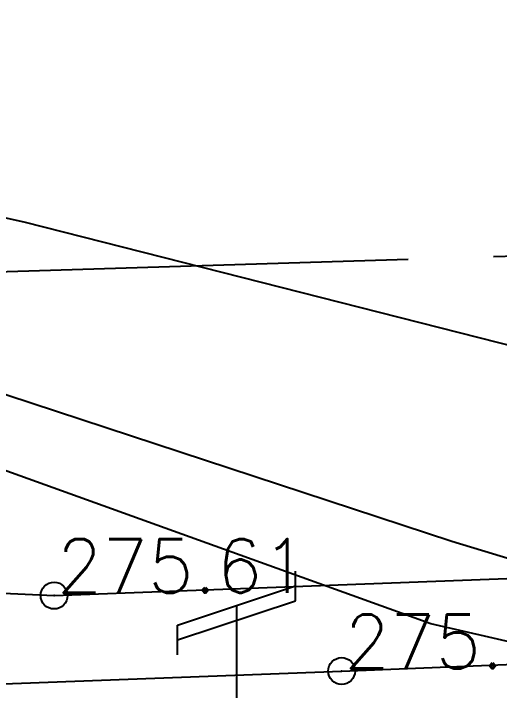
# Model space of a CAD drawing. Header units: millimetres. Extents: x 524954 to 526204, y 9523489 to 9524010.
# Drawn here: x 525443 to 525452.04, y 9523648.49 to 9523661.07 of the extents above; entities that cross this region are included whole.
import ezdxf

# ---------------------------------------------------------------- set-up
doc = ezdxf.new("R2010")
doc.units = ezdxf.units.MM
doc.header["$PDMODE"] = 32
doc.header["$PDSIZE"] = 0.5
doc.linetypes.add('AXES2', pattern=[28.575, 19.05, -3.175, 3.175, -3.175])
doc.linetypes.add('CACHE2', pattern=[4.7625, 3.175, -1.5875])
for name, color, linetype in [('Axe_Route_Existante', 1, 'AXES2'), ('Bord_Route_Existante', 6, 'Continuous'), ('PLUME_4', 3, 'Continuous'), ('PLUME_5', 6, 'Continuous'), ('PLUME_6', 2, 'Continuous'), ('Réseau_Electrique', 1, 'CACHE2'), ('TopoAlt', 3, 'Continuous'), ('TOPOJIS', 7, 'Continuous')]:
    doc.layers.add(name, color=color, linetype=linetype)
doc.layers.add('Bord_Route_Existante_POLY3D', color=6, linetype='Continuous', plot=False)
doc.layers.add('Trottoir', color=7, linetype='Continuous', true_color=0xff6666)
doc.styles.add('Simplex 1.0', font='Simplex.shx', dxfattribs={"width": 0.99, "height": 1})

# ---------------------------------------------------------------- blocks, each defined once
blk = doc.blocks.new('TCPOINT M')
at = {"color": 0}
blk.add_point((0, 0), dxfattribs=at)
at = {"layer": 'TopoAlt', "style": 'Simplex 1.0', "width": 0.99}
blk.add_attdef('ALT', (0.15, 0.15), '', height=1, dxfattribs=at)
blk = doc.blocks.new('e004')
at = {"color": 0}
blk.add_line((0, 3.777478), (0, 0.25), dxfattribs=at)
for points in [[(-1.096503, 3.137365), (-1.096503, 3.412949), (1.096503, 4.142007), (1.096503, 4.417591)], [(-1.096503, 2.861781), (-1.096503, 3.137365), (1.096503, 3.866423), (1.096503, 4.142007)]]:
    blk.add_lwpolyline(points, dxfattribs=at)
blk.add_circle((0, 0), 0.25, dxfattribs=at)

msp = doc.modelspace()

# ---------------------------------------------------------------- linework, layer by layer
at = {"layer": 'Axe_Route_Existante', "ltscale": 0.5, "flags": 128}
msp.add_lwpolyline([(524973.101, 9523802.49), (525007.26, 9523792.779), (525027.54, 9523787.364), (525056.127, 9523779.755), (525082.674, 9523773.102), (525107.546, 9523770.048), (525120.684, 9523770.139), (525151.777, 9523772.648), (525176.899, 9523773.894), (525199.324, 9523771.095), (525218.337, 9523765.264), (525227.192, 9523761.534), (525233.843, 9523758.094), (525246.468, 9523751.167), (525256.506, 9523745.531), (525267.014, 9523739.694), (525277.691, 9523733.704), (525288.849, 9523727.299), (525294.632, 9523724.022), (525301.927, 9523719.966), (525310.691, 9523715.333), (525328.32, 9523705.784), (525328.32, 9523705.784), (525337.316, 9523700.691), (525351.138, 9523692.703), (525363.696, 9523685.45), (525368.801, 9523682.627), (525375.475, 9523679.109), (525390.225, 9523670.468), (525400.9, 9523665.019), (525419.619, 9523658.456), (525435.368, 9523656.046), (525454.334, 9523656.625), (525476.288, 9523660.734), (525488.784, 9523664.768), (525501.859, 9523668.012), (525521.809, 9523675.315), (525541.116, 9523687.802), (525552.62, 9523697.708), (525562.351, 9523710.18), (525568.681, 9523722.572), (525575.059, 9523738.704), (525576.995, 9523751.051), (525577.798, 9523776.069), (525576.166, 9523799.52), (525574.181, 9523815.429), (525572.049, 9523834.204), (525569.92, 9523851.041), (525567.326, 9523868.19), (525565.579, 9523885.379), (525563.689, 9523903.219), (525561.356, 9523920.701), (525558.839, 9523938.161)], dxfattribs=at)
at = {"layer": 'Bord_Route_Existante', "flags": 128}
msp.add_lwpolyline([(525366.952, 9523679.251), (525366.954, 9523679.25), (525373.613, 9523675.331), (525387.934, 9523667.351), (525398.788, 9523661.523), (525418.68, 9523653.805), (525430.88, 9523651.525), (525439.701, 9523650.438), (525443.757, 9523650.251), (525454.485, 9523650.655), (525458.7, 9523651.014), (525461.112, 9523651.402), (525467.945, 9523652.385)], dxfattribs=at)
at = {"layer": 'Bord_Route_Existante_POLY3D'}
msp.add_polyline3d([(525366.952, 9523679.251, 0), (525366.954, 9523679.25, 275.85), (525373.613, 9523675.331, 275.95), (525373.702, 9523675.267, 275.81), (525387.934, 9523667.351, 275.81), (525398.788, 9523661.523, 275.81), (525418.68, 9523653.805, 275.78), (525430.88, 9523651.525, 275.75), (525439.701, 9523650.438, 275.63), (525443.757, 9523650.251, 275.61), (525454.485, 9523650.655, 275.53), (525458.7, 9523651.014, 275.49), (525461.112, 9523651.402, 275.48), (525467.945, 9523652.385, 275.63)], dxfattribs=at)
at = {"layer": 'PLUME_4'}
for points in [[(525471.209, 9523651.214), (525461.588, 9523652.517), (525459.022, 9523653.333), (525452.394, 9523654.854), (525443.199, 9523657.191), (525438.103, 9523658.323), (525434.005, 9523659.528), (525424.738, 9523662.862), (525418.036, 9523665.381), (525415.932, 9523666.731), (525407.127, 9523670.601), (525401.387, 9523673.691), (525398.785, 9523675.005), (525389.907, 9523679.872), (525381.029, 9523684.738), (525372.65, 9523689.641), (525363.736, 9523695.007), (525355.356, 9523699.91), (525348.619, 9523702.927)], [(525471.209, 9523651.214), (525461.588, 9523652.517), (525459.022, 9523653.333), (525452.394, 9523654.854), (525443.199, 9523657.191), (525438.103, 9523658.323), (525434.005, 9523659.528), (525424.738, 9523662.862)]]:
    msp.add_lwpolyline(points, dxfattribs=at)
at = {"layer": 'PLUME_5'}
msp.add_lwpolyline([(525469.651, 9523645.085), (525460.456, 9523647.422), (525457.392, 9523648.2), (525450.763, 9523649.722), (525441.496, 9523653.056), (525436.862, 9523654.723), (525432.727, 9523656.427), (525423.46, 9523659.761), (525417.221, 9523662.815)], dxfattribs=at)
at = {"layer": 'PLUME_6'}
msp.add_lwpolyline([(525470.04, 9523646.617), (525460.846, 9523648.954), (525457.817, 9523649.234), (525451.153, 9523651.254), (525442.42, 9523654.126), (525437.288, 9523655.757), (525433.153, 9523657.461), (525424.348, 9523661.33)], dxfattribs=at)
at = {"layer": 'Trottoir', "flags": 128}
msp.add_lwpolyline([(525417.989, 9523652.315), (525421.324, 9523651.699), (525428.457, 9523650.18), (525435.151, 9523649.316), (525442.155, 9523648.584), (525449.102, 9523648.846), (525455.223, 9523649.091), (525462.409, 9523650.003), (525462.409, 9523650.003), (525470.108, 9523651.329)], dxfattribs=at)

# ---------------------------------------------------------------- block references
at = {"layer": 'Réseau_Electrique'}
msp.add_blockref('e004', (525447.146, 9523646.288), dxfattribs=at)
at = {"layer": 'TOPOJIS'}
ref = msp.add_blockref('TCPOINT M', (525443.757, 9523650.251, 275.61), dxfattribs=at)
ref.add_attrib('ALT', '275.61', (525443.807, 9523650.301, 275.61), dxfattribs={"layer": 'TopoAlt', "height": 1, "style": 'Simplex 1.0', "width": 0.99})
ref = msp.add_blockref('TCPOINT M', (525449.102, 9523648.846, 275.76), dxfattribs=at)
ref.add_attrib('ALT', '275.76', (525449.152, 9523648.896, 275.76), dxfattribs={"layer": 'TopoAlt', "height": 1, "style": 'Simplex 1.0', "width": 0.99})

doc.saveas('drawing.dxf')
